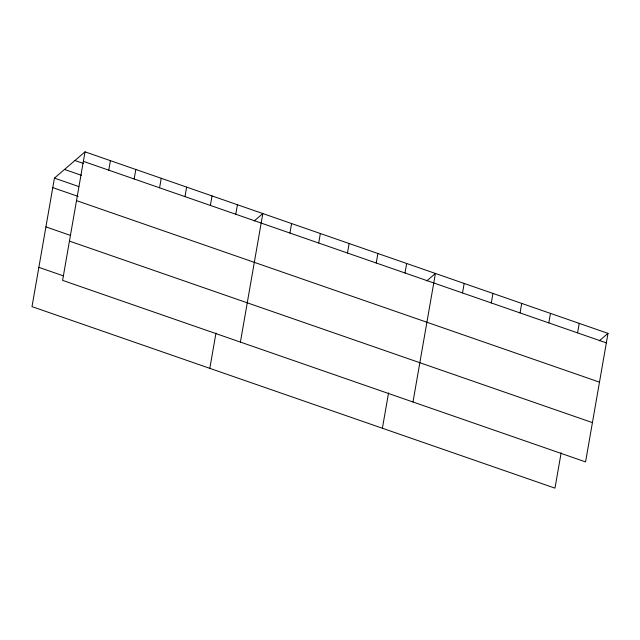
<?xml version="1.0" encoding="UTF-8"?>
<svg xmlns="http://www.w3.org/2000/svg" width="640" height="640" viewBox="0 0 640 640"><rect width="100%" height="100%" fill="white"/><g stroke="black" fill="none" stroke-linecap="round" stroke-linejoin="round"><path stroke-width="0.96" d="M85.024 151.848L62.592 280.368L585.568 461.896L608 333.368L85.024 151.848L54.432 178.104L32 306.632L554.976 488.152L561.144 452.808M108.768 170.168L110.424 160.664M134.168 178.984L135.824 169.48M159.568 187.8L161.232 178.296M184.968 196.616L186.632 187.112M210.376 205.432L212.032 195.928M235.776 214.256L237.432 204.744M209.816 368.352L215.984 333M240.408 342.088L262.832 213.56L254.184 220.992M289.936 233.056L291.6 223.544M318.704 243.04L320.36 233.528M347.464 253.024L349.128 243.512M376.232 263.008L377.888 253.496M404.992 272.992L406.656 263.48M382.392 428.248L388.56 392.904M412.984 401.992L435.416 273.464L426.768 280.896M462.52 292.96L464.184 283.448M491.288 302.944L492.944 293.432M520.048 312.928L521.712 303.416M548.816 322.904L550.472 313.4M577.576 332.888L579.24 323.384M599.344 340.8L608 333.368M83.36 161.352L606.344 342.872M74.928 160.512L83.392 163.448M64.528 169.44L81.464 175.32M54.432 178.104L78.888 186.6M52.768 187.616L78.176 196.432M76.512 200.624L599.488 382.152M45.92 226.888L70.376 235.376M69.448 241.096L592.424 422.616M38.856 267.352L63.312 275.848"/></g></svg>
